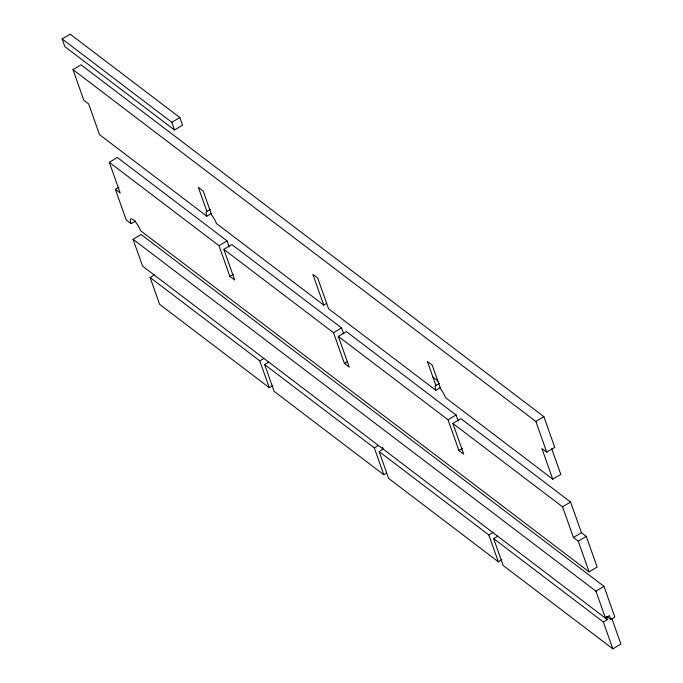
<?xml version="1.0" encoding="UTF-8"?>
<svg xmlns="http://www.w3.org/2000/svg" width="683" height="683" viewBox="0 0 683 683"><rect width="100%" height="100%" fill="white"/><g stroke="black" fill="none" stroke-linecap="round" stroke-linejoin="round"><path stroke-width="1.02" d="M62.119 38.94L70.153 34.15L179.842 117.536L182.557 125.202L174.524 129.992L64.834 46.615L62.119 38.94L171.809 122.325L174.524 129.992M211.286 213.548L206.821 216.204L99.53 134.653L88.67 103.97L83.847 100.307L72.979 69.623L81.021 64.834L543.89 416.69L554.758 447.374L546.716 452.163L541.901 448.5L552.76 479.184L560.803 474.386L551.685 448.654M171.809 122.325L179.842 117.536M118.936 187.185L115.367 189.319L120.191 192.982L109.323 162.298L117.356 157.508L227.055 240.894L229.155 246.828M115.367 189.319L126.235 220.003L131.068 223.674L135.533 221.019M497.668 536.223L493.647 538.622L603.337 622L607.358 619.609L142.568 266.139L133.065 239.289L141.099 234.5L603.977 586.356L614.837 617.039L610.824 619.438L606.803 616.382M206.821 216.204L206.283 214.368A9.758 2.766 59.2 0 1 206.864 211.397L210.449 209.271M272.884 385.579L269.307 387.705L159.617 304.328L150.106 277.477L154.127 275.078M109.323 162.298L219.012 245.684L227.055 240.894M219.012 245.684L229.881 276.367L234.704 280.03L223.836 249.346L231.87 244.557L341.568 327.934L343.669 333.876M229.881 276.367L233.449 274.233M206.872 211.397L198.36 187.355L203.184 191.018L211.696 215.068L213.105 217.006A9.758 2.766 59.2 0 1 216.443 223.503L323.733 305.088L326.414 303.491M150.106 277.477L259.805 360.863L263.817 358.464M386.501 473.157L383.82 474.753L274.131 391.368L264.62 364.526L268.641 362.127M223.836 249.346L333.526 332.732L341.568 327.934M333.526 332.732L344.394 363.416L349.218 367.078L338.35 336.395L346.383 331.605L456.073 414.982L458.182 420.924M344.394 363.416L347.075 361.811M440.304 387.637L435.839 390.3A9.758 2.766 59.2 0 1 435.899 385.494L439.468 383.359M264.62 364.526L374.31 447.903L378.331 445.512M501.903 559.676L498.334 561.802L388.644 478.416L379.133 451.574L383.154 449.175L382.471 447.263M338.35 336.395L448.039 419.78L456.073 414.982M448.039 419.78L458.908 450.456L463.723 454.127L452.863 423.443L460.897 418.653L570.587 502.031L581.455 532.714L586.279 536.386L597.138 567.061L589.105 571.859L140.613 230.76A9.758 2.766 59.2 0 0 133.655 220.063A9.758 2.766 59.2 0 0 130.555 222.001L131.068 223.674M458.908 450.456L462.476 448.33M72.979 69.623L535.856 421.479L543.89 416.69M379.133 451.574L488.823 534.951L492.844 532.561M452.863 423.443L562.553 506.829L570.587 502.031M562.553 506.829L573.421 537.504L581.455 532.714M573.421 537.504L578.236 541.175L586.279 536.386M133.065 239.289L595.935 591.154L603.977 586.356M493.647 538.622L503.158 565.464L612.847 648.85L620.881 644.06L611.772 618.328M432.894 377.161L437.965 381.012M435.839 390.3L328.557 308.75L317.697 278.066L312.874 274.404L323.733 305.088M552.76 479.184L445.487 397.634A9.758 2.766 59.2 0 0 440.723 389.156L432.202 365.115L427.387 361.452L435.899 385.494M610.824 619.438L609.467 615.605L605.445 617.995L595.935 591.154M606.342 616.732L607.358 619.609M535.856 421.479L546.716 452.163M578.236 541.175L589.105 571.859M603.337 622L612.847 648.85M488.823 534.951L498.334 561.802M374.31 447.903L383.82 474.753M259.805 360.863L269.307 387.705"/></g></svg>
